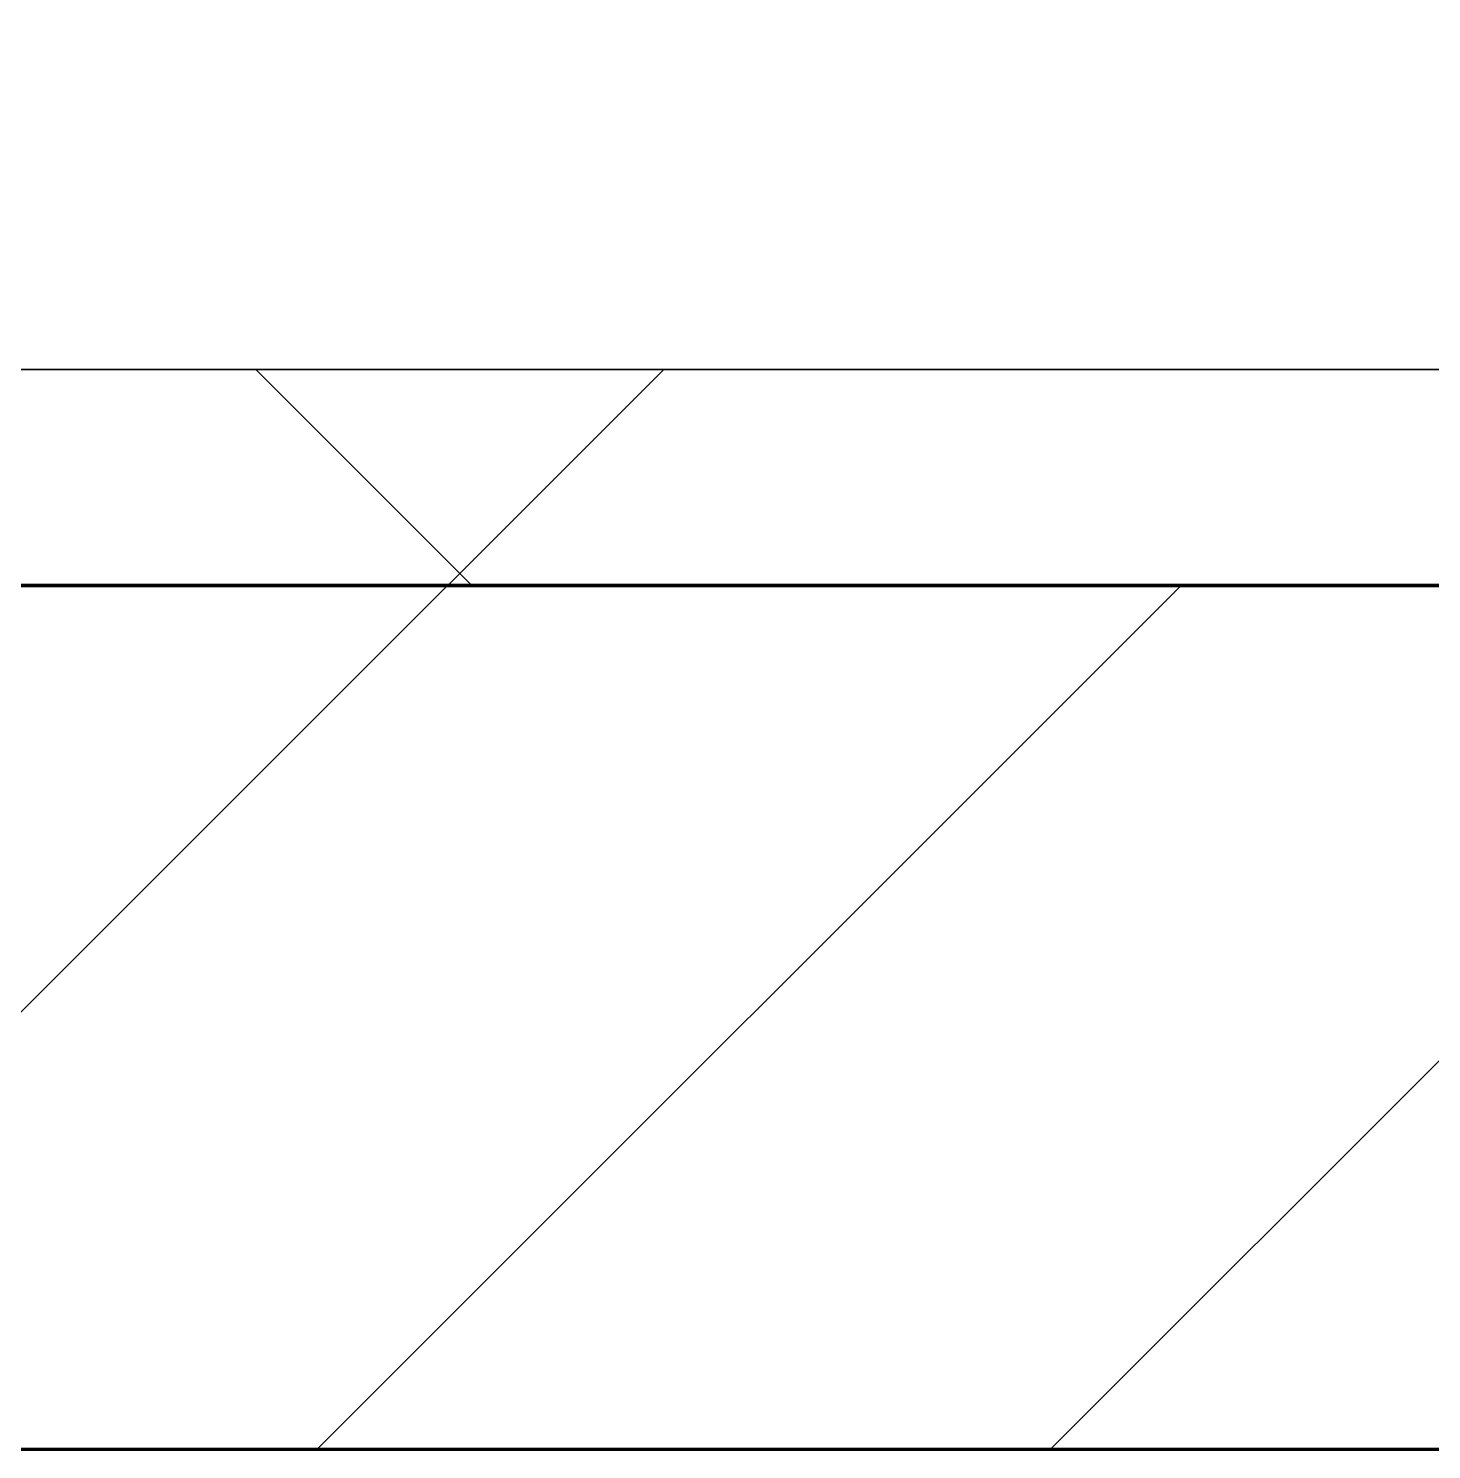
# Model space of a CAD drawing. Header units: millimetres. Extents: x -853432 to -773672, y -18171 to 22484.
# Drawn here: x -828687.3 to -828362.7, y -4021 to -3692.1 of the extents above; entities that cross this region are included whole.
import ezdxf
from ezdxf.xclip import XClip

# ---------------------------------------------------------------- set-up
doc = ezdxf.new("R2010")
doc.units = ezdxf.units.MM
doc.header["$XCLIPFRAME"] = 0
for name, color, linetype, lineweight in [('A-GLAZ-CURT', 2, 'Continuous', 9), ('A-WALL', 5, 'Continuous', 35), ('A-WALL-FNSH', 2, 'Continuous', 35), ('A-WALL-PATT', 1, 'Continuous', 35)]:
    doc.layers.add(name, color=color, linetype=linetype, lineweight=lineweight)
doc.layers.add('A11_ALU.SOLID SHEET', color=2, linetype='Continuous')

# ---------------------------------------------------------------- blocks, each defined once
blk = doc.blocks.new('PPLS-PP19_Custom Tile Pattern - Custom Tile Pattern-V97-4251-01 ENLARGED CONCOURSE LEVEL - REFLECTED CEILING PLAN - SHEET 2')
at = {"layer": 'A-GLAZ-CURT'}
for p, q in [((-300, 0), (300, 0)), ((300, 0), (-300, 0)), ((195.99, 0), (213.31, 0)), ((213.31, 0), (195.99, 0)), ((230.06, 0), (265.23, 0)), ((266.14, 0), (300, 0)), ((-300, -50), (300, -50)), ((300, -50), (-300, -50))]:
    blk.add_line(p, q, dxfattribs=at)
for points, knots in [([(-115.82, 0), (-114.96, 0), (-110.41, 0), (-96.78, 0), (-71.33, 0), (-42.53, 0), (-12.78, 0), (4.23, 0), (9.64, 0), (10.14, 0), (10.18, 0)], [-5724.064692, -5724.064692, -5724.064692, -5724.064692, -5430.283136, -5103.229623, -4799.173296, -4065.652676, -3589.737505, -3285.047089, -3066.359526, -3044.715262, -3044.715262, -3044.715262, -3044.715262]), ([(9.32, 0), (9.08, 0), (7.65, 0), (2.57, 0), (-12.23, 0), (-25.64, 0), (-40, 0), (-56.24, 0), (-69.56, 0), (-76.55, 0), (-78.59, 0)], [-2922.926651, -2922.926651, -2922.926651, -2922.926651, -2882.788014, -2720.818881, -2518.50168, -2125.455881, -1792.521578, -1466.981642, -1208.454564, -1102.154592, -1102.154592, -1102.154592, -1102.154592]), ([(31.18, 0), (25.97, 0), (11.99, 0), (-16.92, 0), (-47.42, 0), (-65.77, 0), (-66.37, 0), (-66.38, 0)], [-4496.803627, -4496.803627, -4496.803627, -4496.803627, -4222.080604, -3745.412743, -2981.410125, -2542.574734, -2498.224237, -2498.224237, -2498.224237, -2498.224237]), ([(76.63, 0), (74.8, 0), (67.65, 0), (53.52, 0), (37, 0), (24.07, 0), (12.82, 0), (-2.9, 0), (-20.62, 0), (-32.81, 0), (-44.85, 0), (-51.43, 0), (-51.79, 0)], [-3095.572228, -3095.572228, -3095.572228, -3095.572228, -2950.589685, -2634.532728, -2313.748533, -2106.613311, -1925.670641, -1617.263037, -1290.787923, -1039.307308, -819.71621, -644.910881, -644.910881, -644.910881, -644.910881]), ([(-36.78, 0), (-32.43, 0), (-19.22, 0), (8.83, 0), (37.67, 0), (55.74, 0), (59.22, 0)], [-6191.144455, -6191.144455, -6191.144455, -6191.144455, -5862.463379, -5340.621928, -4573.028122, -4385.393989, -4385.393989, -4385.393989, -4385.393989]), ([(70.61, 0), (66.16, 0), (55.8, 0), (39.61, 0), (24.74, 0), (2.64, 0), (-17.84, 0), (-30.57, 0), (-31.82, 0), (-32, 0)], [-4647.237329, -4647.237329, -4647.237329, -4647.237329, -4326.416877, -4098.545751, -3766.694881, -3333.063701, -2994.501669, -2698.150104, -2614.070998, -2614.070998, -2614.070998, -2614.070998]), ([(8.33, 0), (8.19, 0), (7.18, 0), (0.32, 0), (-13.89, 0), (-24.92, 0), (-29.03, 0)], [-3574.286521, -3574.286521, -3574.286521, -3574.286521, -3526.962355, -3285.499107, -2903.012179, -2680.714891, -2680.714891, -2680.714891, -2680.714891]), ([(-28.57, 0), (-26.93, 0), (-20.29, 0), (-11.45, 0), (2.08, 0), (13.15, 0), (21.24, 0), (24.62, 0), (24.72, 0), (24.72, 0)], [-5361.429781, -5361.429781, -5361.429781, -5361.429781, -5261.36855, -5050.479954, -4785.90057, -4596.498881, -4445.288762, -4384.376941, -4376.041937, -4376.041937, -4376.041937, -4376.041937]), ([(-9.64, 0), (-5.38, 0), (9.16, 0), (22.06, 0), (37.44, 0), (45.92, 0), (54.12, 0), (57.85, 0), (59.08, 0)], [-1934.436551, -1934.436551, -1934.436551, -1934.436551, -1716.209403, -1206.526904, -1089.329421, -901.315459, -753.071572, -677.72211, -677.72211, -677.72211, -677.72211]), ([(-9.52, 0), (-8.56, 0), (-7.24, 0), (-6.6, 0), (-6.44, 0)], [-56230.969969, -56230.969969, -56230.969969, -56230.969969, -56166.290093, -56124.392176, -56124.392176, -56124.392176, -56124.392176]), ([(30.82, 0), (29.27, 0), (20.14, 0), (7.12, 0), (-4.89, 0), (-9.24, 0)], [-10462.034656, -10462.034656, -10462.034656, -10462.034656, -10363.088938, -9884.23066, -9648.32085, -9648.32085, -9648.32085, -9648.32085]), ([(-8.75, 0), (-3.18, 0), (9.49, 0), (15.02, 0), (22.91, 0), (31, 0), (39.04, 0), (50.85, 0), (56.7, 0), (58.85, 0)], [-2740.056696, -2740.056696, -2740.056696, -2740.056696, -2439.246196, -2084.094819, -1956.422387, -1818.904206, -1645.594513, -1443.202566, -1245.480316, -1245.480316, -1245.480316, -1245.480316]), ([(-8.66, 0), (-4.78, 0), (11.85, 0), (42.82, 0), (88.72, 0), (120.63, 0), (138.28, 0), (138.53, 0)], [-446.928521, -446.928521, -446.928521, -446.928521, -429.606584, -390.253598, -346.313304, -291.370682, -290.5735, -290.5735, -290.5735, -290.5735]), ([(-6.54, 0), (-6.73, 0), (-7.2, 0), (-7.6, 0), (-7.79, 0)], [-56009.792147, -56009.792147, -56009.792147, -56009.792147, -55949.290093, -55895.192118, -55895.192118, -55895.192118, -55895.192118]), ([(-2.63, 0), (-2.47, 0), (-1.22, 0), (4.92, 0), (15.97, 0), (22.54, 0), (24.49, 0)], [-226.825321, -226.825321, -226.825321, -226.825321, -220.269177, -206.416616, -198.214427, -187.717507, -187.717507, -187.717507, -187.717507]), ([(103.09, 0), (101.08, 0), (86.31, 0), (63.34, 0), (35.84, 0), (12, 0), (3.08, 0), (-1.67, 0), (-2.25, 0)], [-375.435014, -375.435014, -375.435014, -375.435014, -369.147452, -330.153101, -307.516438, -285.83788, -246.234814, -234.646884, -234.646884, -234.646884, -234.646884]), ([(24.69, 0), (24.54, 0), (20.99, 0), (15.48, 0), (10.8, 0), (9.63, 0)], [-4368.572414, -4368.572414, -4368.572414, -4368.572414, -4306.476363, -4080.000647, -3772.857994, -3772.857994, -3772.857994, -3772.857994]), ([(18.16, 0), (19.15, 0), (24.25, 0), (25.66, 0), (26.12, 0)], [-5700.113719, -5700.113719, -5700.113719, -5700.113719, -5554.232259, -5302.431367, -5302.431367, -5302.431367, -5302.431367]), ([(59.27, 0), (57, 0), (51.02, 0), (43.81, 0), (29.53, 0), (20.67, 0), (18.85, 0), (18.16, 0)], [-6676.528827, -6676.528827, -6676.528827, -6676.528827, -6548.303034, -6314.283804, -6135.05769, -5972.647715, -5832.674503, -5832.674503, -5832.674503, -5832.674503]), ([(27.44, 0), (27.9, 0), (29.54, 0), (38.07, 0), (48.74, 0), (57.2, 0), (59.24, 0)], [-5037.309798, -5037.309798, -5037.309798, -5037.309798, -4887.603822, -4705.298446, -4353.683244, -4241.945093, -4241.945093, -4241.945093, -4241.945093]), ([(27.89, 0), (29.09, 0), (33.4, 0), (48.37, 0), (71.92, 0), (100.57, 0), (116.18, 0), (128, 0), (128.58, 0)], [-147.777612, -147.777612, -147.777612, -147.777612, -135.792042, -118.513713, -97.899267, -63.759246, -39.050993, -36.61349, -36.61349, -36.61349, -36.61349]), ([(53.18, 0), (53.06, 0), (52.22, 0), (44.99, 0), (36.46, 0), (30.82, 0)], [-622.740158, -622.740158, -622.740158, -622.740158, -566.066452, -360.610861, 0, 0, 0, 0]), ([(136.44, 0), (121.66, 0), (86.93, 0), (51.16, 0), (31.18, 0)], [-106.750556, -106.750556, -106.750556, -106.750556, -59.610984, 0, 0, 0, 0]), ([(168.37, 0), (167.68, 0), (162.47, 0), (147.02, 0), (109.77, 0), (76.86, 0), (57.82, 0), (46.51, 0), (41.18, 0), (36.02, 0), (35.54, 0), (35.54, 0)], [-543.375029, -543.375029, -543.375029, -543.375029, -530.793311, -458.593899, -401.860199, -357.622665, -341.267687, -334.000314, -326.15566, -319.318397, -317.489778, -317.489778, -317.489778, -317.489778]), ([(36.29, 0), (37.77, 0), (48.82, 0), (64.79, 0), (95.91, 0), (118.21, 0), (126.42, 0), (127.81, 0)], [-314.598523, -314.598523, -314.598523, -314.598523, -305.899624, -287.17622, -249.500363, -194.761443, -181.760552, -181.760552, -181.760552, -181.760552]), ([(58.98, 0), (57.74, 0), (54.35, 0), (53.71, 0), (53.56, 0)], [-996.384253, -996.384253, -996.384253, -996.384253, -891.204116, -747.28819, -747.28819, -747.28819, -747.28819]), ([(59.3, 0), (64.4, 0), (73.13, 0), (84.83, 0), (86.01, 0), (92.51, 0), (94.33, 0)], [-4240.822202, -4240.822202, -4240.822202, -4240.822202, -3960.84581, -3759.045785, -3336.541051, -2783.776468, -2783.776468, -2783.776468, -2783.776468]), ([(59.3, 0), (62.19, 0), (66.05, 0), (72.74, 0), (75.22, 0), (76.03, 0), (76.21, 0)], [-673.102425, -673.102425, -673.102425, -673.102425, -495.328968, -421.953223, -334.951786, -290.452333, -290.452333, -290.452333, -290.452333]), ([(59.3, 0), (64.68, 0), (73.93, 0), (82.12, 0), (83.66, 0)], [-4383.988755, -4383.988755, -4383.988755, -4383.988755, -4094.177415, -3869.465285, -3869.465285, -3869.465285, -3869.465285]), ([(61.47, 0), (61.47, 0), (61.35, 0), (60.44, 0), (59.5, 0)], [-1113.311073, -1113.311073, -1113.311073, -1113.311073, -1096.402191, -1011.607557, -1011.607557, -1011.607557, -1011.607557]), ([(114.39, 0), (114.2, 0), (112.08, 0), (105.42, 0), (92.38, 0), (85.59, 0), (74.4, 0), (65.2, 0), (60.89, 0), (60.02, 0)], [-8148.58938, -8148.58938, -8148.58938, -8148.58938, -8105.191388, -7723.759874, -7531.75727, -7135.649961, -6924.452779, -6738.82075, -6690.420754, -6690.420754, -6690.420754, -6690.420754]), ([(76.22, 0), (75.58, 0), (73.64, 0), (71.05, 0), (70.61, 0)], [-193.634889, -193.634889, -193.634889, -193.634889, -31.537676, 0, 0, 0, 0]), ([(94.4, 0), (94.4, 0), (94.64, 0), (99.11, 0), (108.97, 0), (120.79, 0), (139.94, 0), (163.31, 0), (185.23, 0), (193.62, 0), (194.69, 0), (194.79, 0)], [-2348.345796, -2348.345796, -2348.345796, -2348.345796, -2310.419338, -2233.599744, -2052.234781, -1843.028543, -1530.39897, -1095.004608, -529.74427, -295.064701, -265.121568, -265.121568, -265.121568, -265.121568]), ([(128.67, 0), (128.16, 0), (124.29, 0), (122.35, 0), (114.96, 0), (108.04, 0), (103.09, 0)], [-34.173096, -34.173096, -34.173096, -34.173096, -31.430235, -22.807238, -15.488593, 0, 0, 0, 0]), ([(128.22, 0), (127.63, 0), (124.92, 0), (118.6, 0), (114.23, 0), (111.98, 0), (105.66, 0), (105.23, 0), (105.23, 0)], [-9598.361504, -9598.361504, -9598.361504, -9598.361504, -9567.007022, -9453.21225, -9220.200448, -9012.77275, -8966.157302, -8929.495943, -8929.495943, -8929.495943, -8929.495943]), ([(105.26, 0), (105.52, 0), (111.01, 0), (112.65, 0), (113.59, 0)], [-8920.561005, -8920.561005, -8920.561005, -8920.561005, -8814.835624, -8577.462505, -8577.462505, -8577.462505, -8577.462505]), ([(128.58, 0), (128.8, 0), (130.16, 0), (139.26, 0), (152.67, 0), (161.24, 0), (162.19, 0), (162.75, 0)], [-633.326174, -633.326174, -633.326174, -633.326174, -627.736123, -618.981161, -602.094757, -592.980799, -581.414464, -581.414464, -581.414464, -581.414464]), ([(157.9, 0), (156.77, 0), (151.67, 0), (143.29, 0), (134.73, 0), (130.05, 0), (128.7, 0)], [-10292.955006, -10292.955006, -10292.955006, -10292.955006, -10098.273015, -9847.788484, -9677.714971, -9606.758006, -9606.758006, -9606.758006, -9606.758006]), ([(137.1, 0), (136, 0), (133.64, 0), (129.87, 0), (129.11, 0)], [-670.405967, -670.405967, -670.405967, -670.405967, -651.020627, -640.742133, -640.742133, -640.742133, -640.742133]), ([(193.8, 0), (193.33, 0), (190.11, 0), (183.13, 0), (171, 0), (161.95, 0), (161.28, 0), (158.35, 0), (157.85, 0), (157.77, 0)], [-11665.349007, -11665.349007, -11665.349007, -11665.349007, -11565.880756, -11105.624034, -10839.086983, -10768.332124, -10666.779182, -10580.760289, -10550.278881, -10550.278881, -10550.278881, -10550.278881]), ([(300, 0), (286.53, 0), (254.22, 0), (207.11, 0), (177.41, 0), (159.34, 0), (158.33, 0), (158.3, 0)], [-285.253232, -285.253232, -285.253232, -285.253232, -244.693688, -187.987675, -143.776725, -129.632772, -123.352749, -123.352749, -123.352749, -123.352749]), ([(159.07, 0), (159.13, 0), (160.84, 0), (165.21, 0), (174.15, 0), (185.98, 0), (208.82, 0), (219.42, 0), (230.06, 0)], [-115.643202, -115.643202, -115.643202, -115.643202, -114.681583, -87.660824, -65.295536, -41.623857, -24.459831, 0, 0, 0, 0]), ([(162.75, 0), (165.4, 0), (170.91, 0), (172.61, 0), (172.61, 0)], [-111.264224, -111.264224, -111.264224, -111.264224, -56.742688, -19.085662, -19.085662, -19.085662, -19.085662]), ([(247.1, 0), (246.76, 0), (245.04, 0), (238.34, 0), (226.56, 0), (221.1, 0), (200.27, 0), (182.99, 0), (174.27, 0), (169.67, 0), (168.99, 0)], [-9649.085549, -9649.085549, -9649.085549, -9649.085549, -9581.591397, -9406.094246, -9221.510254, -9016.44624, -8717.832359, -8253.978395, -8152.463617, -8069.855175, -8069.855175, -8069.855175, -8069.855175]), ([(215.22, 0), (214.62, 0), (210.55, 0), (203.98, 0), (187.54, 0), (175.3, 0), (169.49, 0)], [-203.825446, -203.825446, -203.825446, -203.825446, -198.527383, -184.406837, -162.427601, -142.916156, -142.916156, -142.916156, -142.916156]), ([(171.51, 0), (176.48, 0), (193.23, 0), (201.73, 0), (208.81, 0), (213.9, 0), (240.51, 0), (258.4, 0), (266.14, 0)], [-7971.819559, -7971.819559, -7971.819559, -7971.819559, -7784.112253, -7606.717214, -7289.299508, -7042.621073, -6582.165592, -6131.498698, -6131.498698, -6131.498698, -6131.498698]), ([(172.07, 0), (177.66, 0), (187.87, 0), (201.08, 0), (207.47, 0), (213.96, 0), (215.11, 0)], [-255.364076, -255.364076, -255.364076, -255.364076, -237.955587, -223.92608, -215.862851, -208.75215, -208.75215, -208.75215, -208.75215]), ([(300, 0), (288.22, 0), (262, 0), (230.43, 0), (219.94, 0), (219.02, 0)], [-12528.858583, -12528.858583, -12528.858583, -12528.858583, -11905.454923, -11162.864862, -10856.732305, -10856.732305, -10856.732305, -10856.732305]), ([(219.9, 0), (220.86, 0), (227.84, 0), (242.06, 0), (246.54, 0), (246.96, 0)], [-10670.940496, -10670.940496, -10670.940496, -10670.940496, -10511.382485, -9925.173265, -9834.877357, -9834.877357, -9834.877357, -9834.877357]), ([(266.56, 0), (267.5, 0), (273.5, 0), (281.71, 0), (291.71, 0), (296.52, 0), (297.86, 0), (298.09, 0)], [-6123.442198, -6123.442198, -6123.442198, -6123.442198, -6068.460911, -5766.029927, -5566.724884, -5280.360606, -5199.253518, -5199.253518, -5199.253518, -5199.253518]), ([(284.76, 0), (284.76, 0), (285.09, 0), (287.47, 0), (293.59, 0), (297.76, 0), (300, 0)], [-4110.630118, -4110.630118, -4110.630118, -4110.630118, -4053.389046, -3959.664717, -3862.421465, -3746.95702, -3746.95702, -3746.95702, -3746.95702]), ([(297.38, 0), (295.84, 0), (291.62, 0), (285.38, 0), (284.87, 0)], [-4803.172655, -4803.172655, -4803.172655, -4803.172655, -4358.271401, -4143.037883, -4143.037883, -4143.037883, -4143.037883])]:
    blk.add_open_spline(points, degree=3, knots=knots, dxfattribs=at)
for points in [[(24.49, 0), (25.23, 0), (25.72, 0), (26.04, 0)], [(59.52, 0), (60.55, 0), (61.35, 0), (61.45, 0)], [(80.35, 0), (79.57, 0), (78.27, 0), (76.63, 0)], [(84.06, 0), (83.48, 0), (82.41, 0), (81.72, 0)], [(128.27, 0), (131.16, 0), (133.16, 0), (134.6, 0)], [(168.74, 0), (168.74, 0), (169.81, 0), (171.51, 0)], [(195.11, 0), (194.91, 0), (194.44, 0), (193.8, 0)]]:
    blk.add_open_spline(points, degree=3, dxfattribs=at)
blk = doc.blocks.new('PPLS-PP19_Custom Tile Pattern - Custom Tile Pattern-V98-4251-01 ENLARGED CONCOURSE LEVEL - REFLECTED CEILING PLAN - SHEET 2')
at = {"layer": 'A-GLAZ-CURT'}
for p, q in [((-300, 0), (35.81, 0)), ((35.81, 0), (-300, 0)), ((-293.07, 0), (-275.75, 0)), ((-275.75, 0), (-293.07, 0)), ((-300, -50), (-76.1, -50)), ((-76.1, -50), (-300, -50))]:
    blk.add_line(p, q, dxfattribs=at)
at = {"layer": 'A-GLAZ-CURT', "flags": 128}
for points in [[(-300, 0), (-291.56, 0), (-283.3, 0), (-275.2, 0)], [(-196.37, 0), (-202.58, 0), (-209.04, 0), (-215.73, 0), (-222.63, 0), (-229.72, 0), (-236.97, 0), (-244.39, 0), (-251.96, 0), (-259.67, 0), (-267.51, 0), (-275.48, 0), (-283.55, 0), (-291.73, 0), (-300, 0)]]:
    blk.add_lwpolyline(points, dxfattribs=at)
at = {"layer": 'A-GLAZ-CURT'}
for points, knots in [([(-300, 0), (-284.65, 0), (-236.57, 0), (-174.61, 0), (-129.95, 0), (-110.8, 0), (-99.5, 0), (-91.46, 0)], [-5323.127839, -5323.127839, -5323.127839, -5323.127839, -4502.809032, -2700.551212, -1002.059161, -460.363443, 0, 0, 0, 0]), ([(-195.98, 0), (-201.9, 0), (-228.42, 0), (-262.56, 0), (-294.48, 0), (-300, 0)], [-15547.793205, -15547.793205, -15547.793205, -15547.793205, -15131.813646, -13729.592194, -13439.944408, -13439.944408, -13439.944408, -13439.944408])]:
    blk.add_open_spline(points, degree=3, knots=knots, dxfattribs=at)
blk = doc.blocks.new('*U634')
at = {"layer": 'A-GLAZ-CURT'}
for name, p in [('PPLS-PP19_Custom Tile Pattern - Custom Tile Pattern-V97-4251-01 ENLARGED CONCOURSE LEVEL - REFLECTED CEILING PLAN - SHEET 2', (7202.37, -7350)), ('PPLS-PP19_Custom Tile Pattern - Custom Tile Pattern-V98-4251-01 ENLARGED CONCOURSE LEVEL - REFLECTED CEILING PLAN - SHEET 2', (7802.37, -7350))]:
    blk.add_blockref(name, p, dxfattribs=at)
blk = doc.blocks.new('*U1213')
blk.add_lwpolyline([(22690, -750), (19166.45, -750), (19116.45, -700), (18966.44, -550), (-101025.39, -550), (-101025.39, -6704.96), (-96300, -6704.96), (-96300, -7350), (-94497.63, -7350), (17250, -7350), (17250, -6849.96), (18300, -6849.96), (22690, -6849.96)], close=True)

msp = doc.modelspace()

# ---------------------------------------------------------------- block references
at = {"layer": 'A11_ALU.SOLID SHEET'}
ref = msp.add_blockref('*U1213', (-744682.37, 3579.02), dxfattribs=at)
XClip(ref).set_block_clipping_path([(-104690.1238047112, -9620.0029952966), (-34092.6543255156, 14392.9971737705)])

# ---------------------------------------------------------------- next in the draw order: hatches: boundary and pattern name
at = {"layer": 'A-WALL-PATT', "lineweight": 9}
h = msp.add_hatch(dxfattribs=at)
h.set_pattern_fill('FP_4', color=256, style=0, pattern_type=2)
h.set_pattern_definition([(45, (0, 0), (-212.13203, 212.13203), []), (135, (0, 0), (-212.13203, -212.13203), [])])
h.paths.add_polyline_path([(-779464.45, -3820.98), (-778775.03, -3820.98), (-778775.03, -3770.98), (-827933.88, -3770.98), (-828045.79, -3820.98), (-779602.34, -3820.98)])
h.paths.add_polyline_path([(-828965.42, -3820.98), (-828156.1, -3820.98), (-828044.19, -3770.98), (-841032.37, -3770.98), (-841032.37, -3820.98), (-829103.3, -3820.98)])
h = msp.add_hatch(dxfattribs=at)
h.set_pattern_fill('FP_2', color=256, style=0, pattern_type=2)
h.set_pattern_definition([(45, (0, 0), (-84.852814, 84.852814), [])])
h.paths.add_polyline_path([(-779326.57, -4020.98), (-778775.03, -4020.98), (-778775.03, -3820.98), (-828045.79, -3820.98), (-828336.65, -3950.93), (-828355, -3909.85), (-828156.1, -3820.98), (-841232.37, -3820.98), (-841232.37, -4020.98), (-779878.11, -4020.98)])
h.paths.add_polyline_path([(-828280, -3860.98), (-828285, -3859.64), (-828288.66, -3855.98), (-828289.66, -3848.39), (-828287.07, -3844.76), (-828282.59, -3841.32), (-828280, -3840.98), (-828272.93, -3843.91), (-828270.34, -3848.39), (-828270.34, -3851.81), (-828272.93, -3858.05), (-828279.18, -3860.64)])

# ---------------------------------------------------------------- next in the draw order: linework, layer by layer
at = {"layer": 'A-WALL', "color": 7, "lineweight": 70}
for p, q in [((-830780, -3820.98), (-828380, -3820.98)), ((-828380, -3820.98), (-830780, -3820.98)), ((-828380, -3820.98), (-828156.1, -3820.98)), ((-828156.1, -3820.98), (-828380, -3820.98)), ((-828380, -4020.98), (-830780, -4020.98)), ((-827180, -4020.98), (-828380, -4020.98))]:
    msp.add_line(p, q, dxfattribs=at)
at = {"layer": 'A-WALL-FNSH', "color": 250}
for p, q in [((-830780, -3770.98), (-828380, -3770.98)), ((-828380, -3770.98), (-828044.19, -3770.98))]:
    msp.add_line(p, q, dxfattribs=at)

# ---------------------------------------------------------------- next in the draw order: block references
msp.add_blockref('*U634', (-835882.37, 3579.02))

doc.saveas('drawing.dxf')
